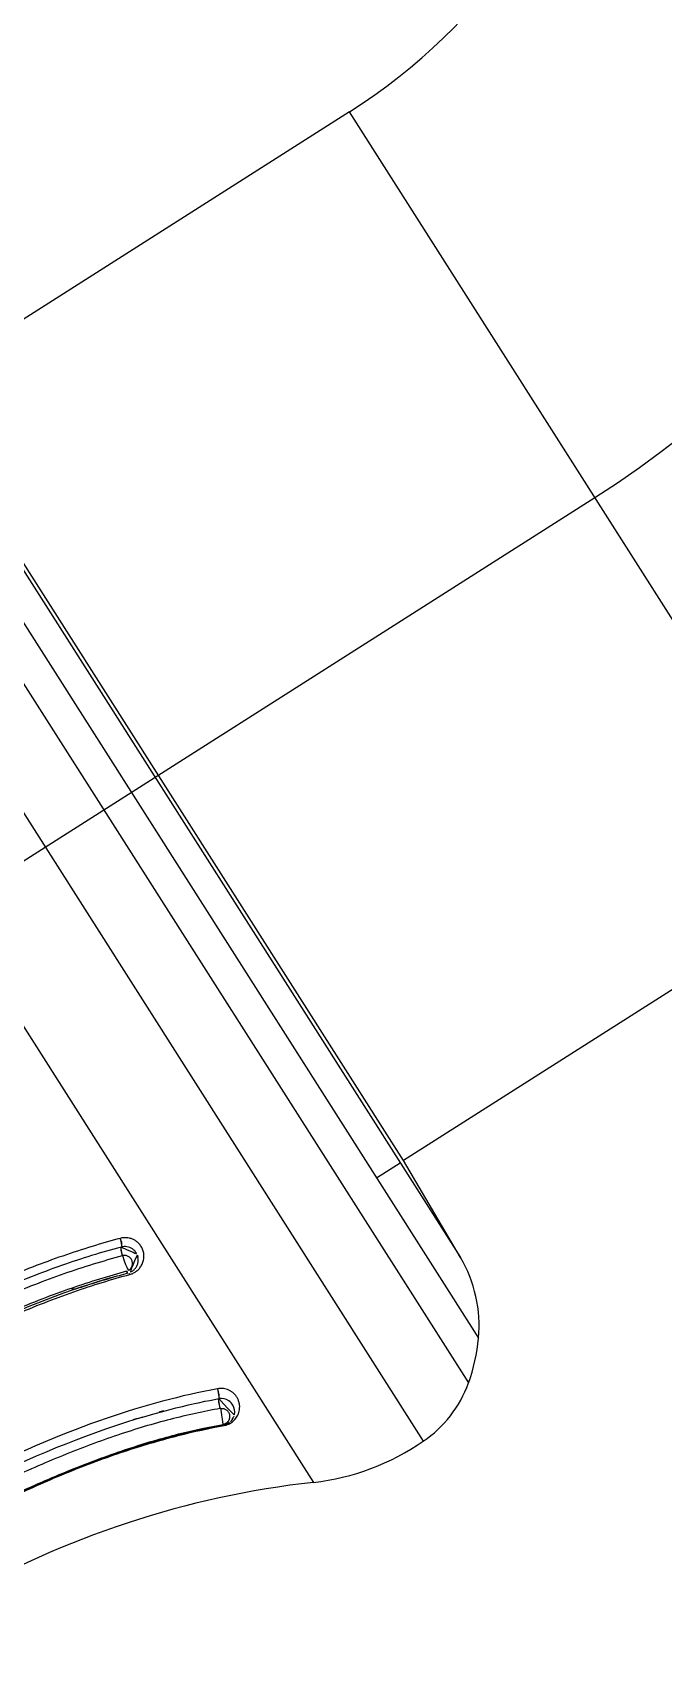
# Model space of a CAD drawing. Header units: millimetres. Extents: x 1145859089 to 1147511753, y -1047484727 to -1047247487.
# Drawn here: x 1146328479.1 to 1146328502.6, y -1047438867.2 to -1047438806.4 of the extents above; entities that cross this region are included whole.
import ezdxf
from ezdxf.xclip import XClip

# ---------------------------------------------------------------- set-up
doc = ezdxf.new("R2010")
doc.units = ezdxf.units.MM
doc.header["$LTSCALE"] = 100
doc.header["$MEASUREMENT"] = 0
doc.header["$XCLIPFRAME"] = 2
doc.linetypes.add('CENTERX2', pattern=[4, 2.5, -0.5, 0.5, -0.5])
doc.linetypes.add('단지배치도$0$CENTER', pattern=[31, 30, -0.5, 0, -0.5])
doc.layers.get('0').update_dxf_attribs({"linetype": 'CONTINUOUS'})
for name, color, linetype in [('L-지중매입', 3, 'CENTERX2'), ('XREF', 135, 'CONTINUOUS'), ('단지배치도$0$W240910', 135, 'CONTINUOUS')]:
    doc.layers.add(name, color=color, linetype=linetype)

# ---------------------------------------------------------------- blocks, each defined once
blk = doc.blocks.new('단지배치도$0$zw$9902')
at = {"layer": '단지배치도$0$W240910', "linetype": 'ByBlock', "ltscale": 20}
for p, q in [((59817.299, -67440.053), (59801.063, -67450.383)), ((59835.549, -67468.74), (59817.299, -67440.053)), ((59794.591, -67444.696), (59821.721, -67487.341)), ((59791.918, -67445.299), (59820.042, -67489.506)), ((59796.263, -67445.063), (59822.097, -67485.671)), ((59798.697, -67446.936), (59821.432, -67482.673)), ((59788.801, -67448.349), (59815.959, -67491.038)), ((59819.313, -67479.069), (59801.063, -67450.382)), ((59835.549, -67468.74), (59819.313, -67479.069)), ((59818.305, -67479.71), (59819.189, -67479.148)), ((59821.432, -67482.673), (59819.313, -67479.069))]:
    blk.add_line(p, q, dxfattribs=at)
at = {"layer": '단지배치도$0$W240910', "linetype": '단지배치도$0$CENTER', "ltscale": 20}
blk.add_line((59428.184, -67707.751), (59826.424, -67454.397), dxfattribs=at)
at = {"layer": '단지배치도$0$W240910'}
for radius in [11431.377, 11931.377]:
    blk.add_arc((57394.291, -57699.4), radius, 251.6277496, 321.4181311, dxfattribs=at)
at = {"layer": '단지배치도$0$W240910', "linetype": '단지배치도$0$CENTER', "ltscale": 20}
blk.add_arc((59805.49, -67421.491), 39, 302.46387, 32.46387, dxfattribs=at)
at = {"layer": '단지배치도$0$W240910', "linetype": 'ByBlock', "ltscale": 20}
for centre, radius, start, end in [((59805.49, -67421.491), 22, 302.46387, 32.46387), ((59815.458, -67485.057), 6.672, 339.95712, 354.70711), ((59819.82, -67525.279), 34.458, 96.43303, 120.04189)]:
    blk.add_arc(centre, radius, start, end, dxfattribs=at)
for points in [[(59808.775, -67481.96), (59808.086, -67482.144), (59806.662, -67482.581), (59804.356, -67483.458), (59802.019, -67484.599), (59799.614, -67485.817), (59798.084, -67486.704), (59797.33, -67487.161)], [(59808.814, -67482.283), (59808.082, -67482.479), (59806.601, -67482.936), (59804.314, -67483.833), (59802.055, -67484.891), (59799.76, -67486.106), (59798.242, -67486.979), (59797.485, -67487.431)], [(59809.129, -67483.304), (59809.167, -67483.294), (59809.243, -67483.266), (59809.356, -67483.202), (59809.462, -67483.113), (59809.554, -67482.994), (59809.623, -67482.85), (59809.659, -67482.683), (59809.652, -67482.515), (59809.608, -67482.361), (59809.535, -67482.23), (59809.445, -67482.124), (59809.343, -67482.045), (59809.235, -67481.988), (59809.118, -67481.95), (59808.998, -67481.933), (59808.882, -67481.936), (59808.81, -67481.95), (59808.775, -67481.96)], [(59808.775, -67481.96), (59808.789, -67481.987), (59808.816, -67482.055), (59808.839, -67482.165), (59808.839, -67482.251), (59808.824, -67482.279), (59808.813, -67482.281)], [(59808.851, -67482.604), (59808.837, -67482.578), (59808.812, -67482.514), (59808.789, -67482.403), (59808.789, -67482.317), (59808.803, -67482.287), (59808.814, -67482.283)], [(59797.638, -67487.699), (59798.376, -67487.258), (59799.872, -67486.4), (59802.172, -67485.177), (59804.486, -67484.098), (59806.7, -67483.238), (59808.142, -67482.794), (59808.851, -67482.604)], [(59808.851, -67482.604), (59808.89, -67482.595), (59808.964, -67482.589), (59809.072, -67482.624), (59809.161, -67482.696), (59809.22, -67482.797), (59809.237, -67482.917), (59809.204, -67483.041), (59809.123, -67483.138), (59809.051, -67483.176), (59809.01, -67483.187)], [(59809.411, -67482.582), (59809.446, -67482.673), (59809.449, -67482.769), (59809.433, -67482.859)], [(59822.102, -67485.671), (59822.198, -67484.64), (59821.958, -67483.573), (59821.432, -67482.673)], [(59809.01, -67483.187), (59808.35, -67483.364), (59806.981, -67483.781), (59804.744, -67484.644), (59802.443, -67485.718), (59800.155, -67486.937), (59798.676, -67487.784), (59797.948, -67488.218)], [(59798.05, -67488.347), (59798.771, -67487.916), (59800.239, -67487.075), (59802.533, -67485.855), (59804.839, -67484.778), (59807.073, -67483.912), (59808.459, -67483.485), (59809.129, -67483.304)], [(59808.611, -67483.375), (59805.119, -67484.366), (59801.775, -67486.072), (59798.517, -67487.981)], [(59809.01, -67483.187), (59809.032, -67483.229), (59809.055, -67483.252), (59809.072, -67483.248)], [(59809.129, -67483.304), (59809.108, -67483.265), (59809.087, -67483.244), (59809.072, -67483.248)], [(59812.392, -67487.558), (59812.4, -67487.574), (59812.419, -67487.627), (59812.441, -67487.725), (59812.455, -67487.826), (59812.454, -67487.897), (59812.446, -67487.922), (59812.44, -67487.924)], [(59820.043, -67489.507), (59820.812, -67488.989), (59821.409, -67488.22), (59821.724, -67487.342)], [(59810.394, -67488.38), (59810.24, -67488.421), (59810.086, -67488.463), (59809.934, -67488.514)], [(59812.488, -67488.289), (59812.479, -67488.272), (59812.461, -67488.22), (59812.438, -67488.123), (59812.425, -67488.022), (59812.426, -67487.951), (59812.434, -67487.926), (59812.441, -67487.925)], [(59812.6, -67488.884), (59812.608, -67488.899), (59812.616, -67488.908), (59812.621, -67488.907)], [(59812.833, -67488.815), (59812.777, -67488.859), (59812.7, -67488.892), (59812.621, -67488.905)], [(59812.621, -67488.905), (59812.621, -67488.907), (59812.621, -67488.907), (59812.621, -67488.907)], [(59812.635, -67488.924), (59812.63, -67488.912), (59812.625, -67488.907), (59812.676, -67488.894)], [(59812.816, -67488.822), (59812.817, -67488.827), (59812.811, -67488.831), (59812.805, -67488.835)], [(59812.906, -67488.747), (59812.886, -67488.77), (59812.861, -67488.793), (59812.833, -67488.815)], [(59812.963, -67488.654), (59812.978, -67488.64), (59812.986, -67488.624), (59812.993, -67488.607)], [(59812.982, -67488.633), (59812.981, -67488.633), (59812.981, -67488.634), (59812.981, -67488.634)], [(59815.959, -67491.038), (59817.422, -67490.878), (59818.839, -67490.347), (59820.043, -67489.507)]]:
    blk.add_open_spline(points, degree=3, dxfattribs=at)
for points, knots in [([(59808.814, -67482.283), (59808.847, -67482.274), (59808.916, -67482.261), (59809.024, -67482.268), (59809.13, -67482.297), (59809.226, -67482.348), (59809.309, -67482.419), (59809.369, -67482.499), (59809.398, -67482.556), (59809.411, -67482.582)], [0, 0, 0, 0, 0.0714286, 0.1428571, 0.2142857, 0.2857143, 0.3571429, 0.4285714, 0.4797607, 0.4797607, 0.4797607, 0.4797607]), ([(59809.407, -67482.58), (59809.412, -67482.591), (59809.428, -67482.637), (59809.446, -67482.725), (59809.441, -67482.848), (59809.405, -67482.967), (59809.345, -67483.069), (59809.266, -67483.152), (59809.173, -67483.213), (59809.106, -67483.239), (59809.072, -67483.248)], [0.4798282, 0.4798282, 0.4798282, 0.4798282, 0.5, 0.5714286, 0.6428571, 0.7142857, 0.7857143, 0.8571429, 0.9285714, 1, 1, 1, 1]), ([(59806.967, -67483.834), (59807.077, -67483.858), (59807.344, -67483.767), (59807.814, -67483.613), (59808.417, -67483.429), (59808.849, -67483.308), (59809.072, -67483.248)], [0.8532055, 0.8532055, 0.8532055, 0.8532055, 0.875, 0.9166667, 0.9583333, 0.9999979, 0.9999979, 0.9999979, 0.9999979]), ([(59812.392, -67487.558), (59811.044, -67487.806), (59809.655, -67488.175), (59806.722, -67489.188), (59805.142, -67489.86), (59802.595, -67491.079), (59801.578, -67491.591), (59800.546, -67492.161)], [0, 0, 0, 0, 0.371803, 0.371803, 0.774117, 0.774117, 1, 1, 1, 1]), ([(59812.635, -67488.924), (59812.662, -67488.92), (59812.716, -67488.907), (59812.801, -67488.877), (59812.881, -67488.836), (59812.951, -67488.785), (59813.014, -67488.725), (59813.073, -67488.657), (59813.126, -67488.58), (59813.17, -67488.492), (59813.2, -67488.394), (59813.217, -67488.283), (59813.216, -67488.157), (59813.19, -67488.035), (59813.146, -67487.925), (59813.09, -67487.832), (59813.022, -67487.752), (59812.943, -67487.683), (59812.857, -67487.627), (59812.763, -67487.585), (59812.665, -67487.558), (59812.569, -67487.546), (59812.477, -67487.545), (59812.42, -67487.553), (59812.392, -67487.558)], [0, 0, 0, 0, 0.045455, 0.090909, 0.136364, 0.181818, 0.227273, 0.272727, 0.318182, 0.363636, 0.409091, 0.454545, 0.5, 0.545455, 0.590909, 0.636364, 0.681818, 0.727273, 0.772727, 0.818182, 0.863636, 0.909091, 0.954545, 1, 1, 1, 1]), ([(59812.488, -67488.289), (59811.886, -67488.398), (59810.646, -67488.669), (59808.699, -67489.246), (59806.625, -67490.026), (59804.561, -67490.931), (59802.656, -67491.861), (59801.468, -67492.487), (59800.896, -67492.797)], [0, 0, 0, 0, 0.166667, 0.333333, 0.5, 0.666667, 0.833333, 1, 1, 1, 1]), ([(59809.363, -67488.681), (59809.865, -67488.535), (59811.183, -67488.165), (59812.01, -67488.004), (59812.441, -67487.925)], [0.7217181, 0.7217181, 0.7217181, 0.7217181, 0.8333333, 1, 1, 1, 1]), ([(59812.441, -67487.925), (59812.578, -67487.897), (59812.81, -67487.967), (59813.014, -67488.215), (59813.047, -67488.417), (59813.013, -67488.553), (59813.006, -67488.571)], [0, 0, 0, 0, 0.000409303, 0.000702655, 0.001219115, 0.001298733, 0.001298733, 0.001298733, 0.001298733]), ([(59812.6, -67488.884), (59812.617, -67488.88), (59812.648, -67488.871), (59812.693, -67488.851), (59812.734, -67488.824), (59812.768, -67488.79), (59812.797, -67488.752), (59812.82, -67488.708), (59812.84, -67488.657), (59812.844, -67488.598), (59812.841, -67488.537), (59812.824, -67488.48), (59812.801, -67488.431), (59812.77, -67488.389), (59812.733, -67488.353), (59812.691, -67488.324), (59812.646, -67488.302), (59812.598, -67488.289), (59812.546, -67488.283), (59812.508, -67488.286), (59812.488, -67488.289)], [0, 0, 0, 0, 0.055556, 0.111111, 0.166667, 0.222222, 0.277778, 0.333333, 0.388889, 0.444444, 0.5, 0.555556, 0.611111, 0.666667, 0.722222, 0.777778, 0.833333, 0.888889, 0.944444, 1, 1, 1, 1]), ([(59801.174, -67493.336), (59801.725, -67493.037), (59802.894, -67492.417), (59804.929, -67491.425), (59807.035, -67490.512), (59809.078, -67489.758), (59810.989, -67489.204), (59812.089, -67488.973), (59812.6, -67488.884)], [0, 0, 0, 0, 0.166667, 0.333333, 0.5, 0.666667, 0.833333, 1, 1, 1, 1]), ([(59801.241, -67493.361), (59801.79, -67493.064), (59802.947, -67492.452), (59804.879, -67491.508), (59806.97, -67490.576), (59809.082, -67489.814), (59810.954, -67489.27), (59812.097, -67489.023), (59812.635, -67488.924)], [0, 0, 0, 0, 0.166667, 0.333333, 0.5, 0.666667, 0.833333, 1, 1, 1, 1]), ([(59801.429, -67492.105), (59802.112, -67491.743), (59804.701, -67490.422), (59807.354, -67489.294), (59809.363, -67488.681)], [4.388092, 4.388092, 4.388092, 4.388092, 7.318533, 15.39882, 15.39882, 15.39882, 15.39882]), ([(59809.61, -67488.608), (59809.558, -67488.615), (59809.313, -67488.689), (59809.068, -67488.765), (59808.876, -67488.838)], [9.611629, 9.611629, 9.611629, 9.611629, 9.815078, 10.61949, 10.61949, 10.61949, 10.61949]), ([(59812.6, -67488.911), (59811.624, -67489.091), (59810.526, -67489.362), (59809.447, -67489.697), (59809.316, -67489.739)], [64.116786, 64.116786, 64.116786, 64.116786, 85.159632, 88.085818, 88.085818, 88.085818, 88.085818]), ([(59809.317, -67489.744), (59809.834, -67489.579), (59810.988, -67489.246), (59812.038, -67489.015), (59812.6, -67488.911)], [0.7040608, 0.7040608, 0.7040608, 0.7040608, 0.8333333, 0.997969, 0.997969, 0.997969, 0.997969]), ([(59812.634, -67488.905), (59812.638, -67488.904), (59812.67, -67488.897), (59812.725, -67488.879), (59812.781, -67488.851), (59812.81, -67488.832), (59812.816, -67488.822)], [4.5419047, 4.5419047, 4.5419047, 4.5419047, 4.5698004, 4.7606577, 4.951515, 5.0798149, 5.0798149, 5.0798149, 5.0798149]), ([(59812.906, -67488.747), (59812.907, -67488.745), (59812.91, -67488.742), (59812.942, -67488.703), (59812.963, -67488.662), (59812.977, -67488.623), (59812.979, -67488.618), (59812.979, -67488.617)], [1.0339266, 1.0339266, 1.0339266, 1.0339266, 1.049353, 1.0759269, 1.490302, 1.5326432, 1.5467569, 1.5467569, 1.5467569, 1.5467569]), ([(59813.006, -67488.571), (59813.002, -67488.583), (59812.994, -67488.599), (59812.983, -67488.613), (59812.979, -67488.617)], [0.54091182, 0.54091182, 0.54091182, 0.54091182, 0.61043366, 0.63989499, 0.63989499, 0.63989499, 0.63989499]), ([(59801.197, -67493.359), (59801.756, -67493.056), (59802.918, -67492.441), (59804.839, -67491.498), (59806.837, -67490.622), (59808.349, -67490.059), (59809.168, -67489.791), (59809.316, -67489.739)], [0, 0, 0, 0, 0.1666667, 0.3333333, 0.5, 0.6666667, 0.70406, 0.70406, 0.70406, 0.70406]), ([(59807.224, -67490.487), (59807.072, -67490.547), (59805.95, -67490.998), (59804.489, -67491.666), (59803.193, -67492.314), (59802.844, -67492.492)], [14.753255, 14.753255, 14.753255, 14.753255, 18.212067, 40.272865, 48.440986, 48.440986, 48.440986, 48.440986])]:
    blk.add_open_spline(points, degree=3, knots=knots, dxfattribs=at)
blk = doc.blocks.new('단지배치도')
blk.add_blockref('단지배치도$0$zw$9902', (141034.193, 142437.157))

msp = doc.modelspace()

# ---------------------------------------------------------------- linework, layer by layer
at = {"layer": 'L-지중매입', "ltscale": 2}
msp.add_arc((1146292364.149594, -1047402174.186541, 0), 45716.750817, 303.4822833292, 333.0437788935, dxfattribs=at)

# ---------------------------------------------------------------- block references
at = {"layer": 'XREF'}
ref = msp.add_blockref('단지배치도', (1146127639.433663, -1047513806.462535), dxfattribs=at)
XClip(ref).set_block_clipping_path([(72982.4064819524, 34919.7593965298), (360382.4067475507, 255319.7593436697)])

doc.saveas('drawing.dxf')
